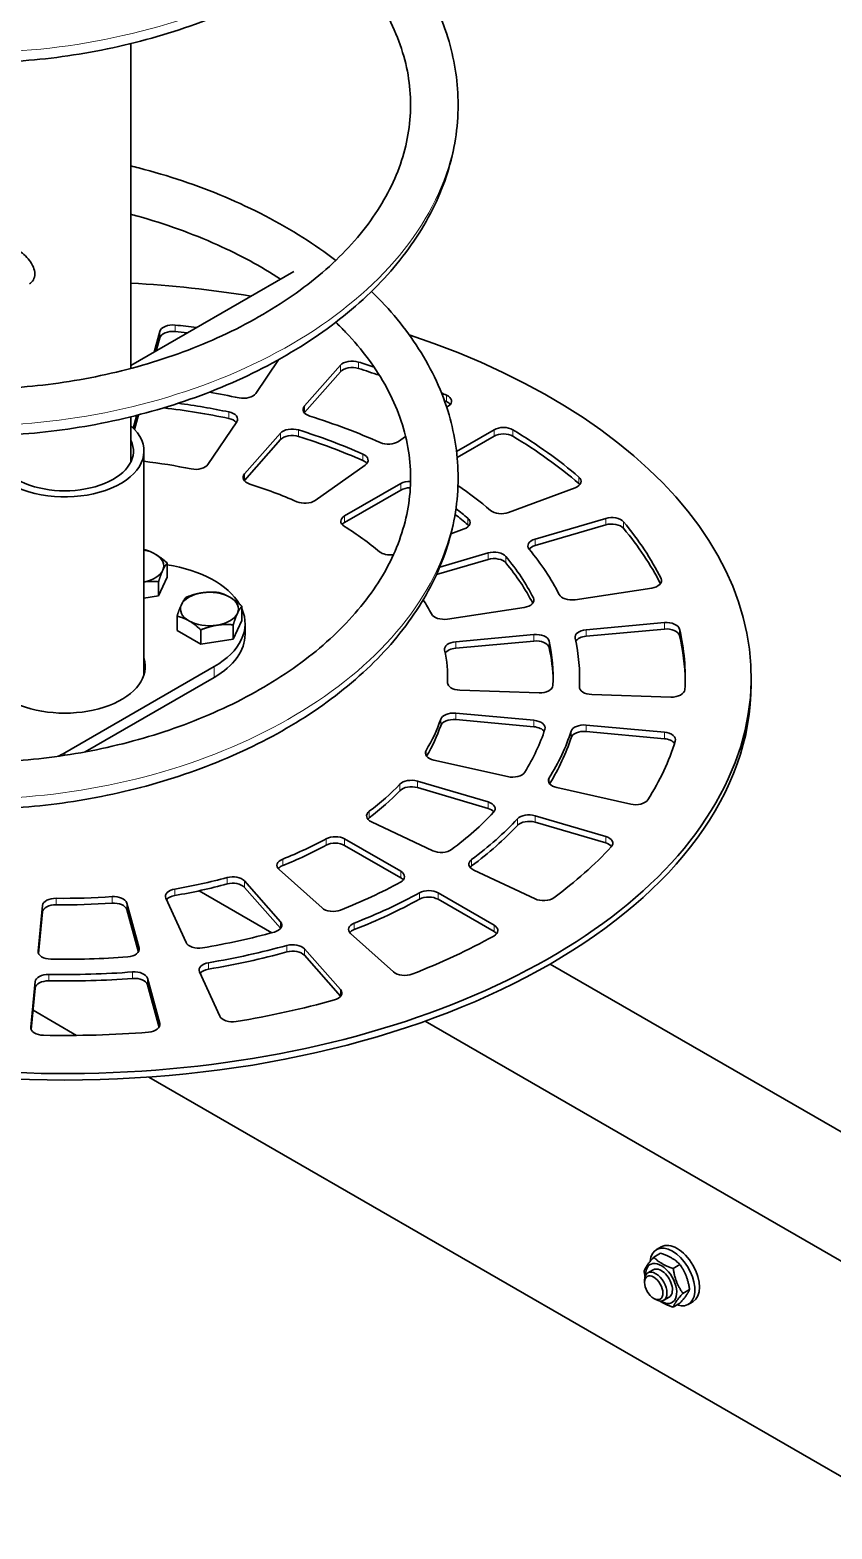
# Model space of a CAD drawing. Header units: millimetres. Extents: x 150 to 6235, y 143 to 4395.
# Drawn here: x 4100 to 4403, y 1492 to 2060 of the extents above; entities that cross this region are included whole.
import ezdxf

# ---------------------------------------------------------------- set-up
doc = ezdxf.new("R2010")
doc.units = ezdxf.units.MM
doc.header["$LTSCALE"] = 15
doc.layers.add('AM_0', color=7, linetype='Continuous', lineweight=35)
doc.layers.add('AM_TANG', color=171, linetype='Continuous', lineweight=18, true_color=0x8080ff)

msp = doc.modelspace()

# ---------------------------------------------------------------- linework, layer by layer
at = {"layer": 'AM_0'}
for p, q in [((4137.867, 1931.549), (4137.867, 2054.633)), ((4137.867, 1932.645), (4199.579, 1968.275)), ((4146.686, 1937.737), (4148.839, 1945.583)), ((4148.839, 1943.134), (4147.485, 1938.198)), ((4193.796, 1934.835), (4185.214, 1922.07)), ((4203.637, 1917.311), (4217.26, 1932.748)), ((4217.26, 1930.298), (4203.637, 1914.862)), ((4258.242, 1917.32), (4257.519, 1916.808)), ((4137.867, 1896.068), (4137.867, 1913.216)), ((4138.78, 1908.918), (4140.113, 1913.778)), ((4140.836, 1913.963), (4139.304, 1908.378)), ((4177.975, 1911.302), (4167.114, 1895.148)), ((4180.928, 1891.579), (4194.554, 1907.019)), ((4194.554, 1904.569), (4180.928, 1889.13)), ((4241.967, 1905.804), (4239.271, 1903.896)), ((4261.246, 1900.125), (4275.463, 1908.334)), ((4275.463, 1905.884), (4261.494, 1897.819)), ((4142.867, 1815.366), (4142.867, 1900.191)), ((4226.622, 1894.946), (4207.647, 1881.52)), ((4218.874, 1875.662), (4240.097, 1887.915)), ((4306.182, 1886.349), (4280.954, 1876.967)), ((4240.097, 1885.465), (4218.874, 1873.212)), ((4291.013, 1866.865), (4317.75, 1874.73)), ((4264.134, 1870.712), (4259.149, 1868.858)), ((4317.75, 1872.281), (4291.013, 1864.415)), ((4151.653, 1852.405), (4151.653, 1857.808)), ((4273.187, 1859.171), (4253.643, 1853.422)), ((4254.88, 1856.235), (4273.187, 1861.62)), ((4151.653, 1852.405), (4148.365, 1845.322)), ((4148.365, 1845.322), (4148.365, 1850.725)), ((4335.198, 1848.341), (4306.184, 1843.919)), ((4148.365, 1845.322), (4142.867, 1844.471)), ((4179.937, 1836.075), (4179.937, 1841.478)), ((4286.839, 1840.971), (4257.819, 1836.549)), ((4155.399, 1832.279), (4155.399, 1837.682)), ((4179.937, 1836.075), (4176.649, 1828.992)), ((4181.152, 1830.789), (4181.152, 1834.871)), ((4310.343, 1832.516), (4339.982, 1835.227)), ((4164.381, 1827.094), (4155.399, 1832.279)), ((4164.381, 1827.094), (4164.381, 1832.497)), ((4176.649, 1828.992), (4176.649, 1834.395)), ((4260.938, 1827.999), (4290.583, 1830.709)), ((4339.982, 1832.777), (4310.343, 1830.067)), ((4176.649, 1828.992), (4164.381, 1827.094)), ((4290.583, 1828.26), (4260.938, 1825.549)), ((4169.436, 1818.541), (4112.867, 1785.881)), ((4120.549, 1786.234), (4169.436, 1814.459)), ((4257.867, 1814.459), (4257.867, 1812.13)), ((4307.867, 1814.459), (4307.867, 1812.009)), ((4372.867, 1812.009), (4372.867, 1814.459)), ((4292.515, 1808.635), (4262.548, 1809.606)), ((4342.451, 1807.016), (4312.49, 1807.987)), ((4260.938, 1800.918), (4290.583, 1798.208)), ((4290.583, 1795.758), (4260.938, 1798.469)), ((4310.343, 1796.401), (4339.982, 1793.69)), ((4339.982, 1791.241), (4310.343, 1793.951)), ((4280.605, 1776.869), (4252.625, 1783.139)), ((4246.444, 1775.164), (4273.187, 1767.297)), ((4273.187, 1764.847), (4246.444, 1772.714)), ((4327.231, 1766.42), (4299.256, 1772.689)), ((4291.013, 1762.053), (4317.75, 1754.187)), ((4252.276, 1748.782), (4229.022, 1759.738)), ((4317.75, 1751.738), (4291.013, 1759.603)), ((4218.874, 1753.255), (4240.097, 1741.002)), ((4240.097, 1738.553), (4218.874, 1750.806)), ((4210.301, 1727.125), (4194.048, 1741.693)), ((4291.028, 1730.526), (4267.777, 1741.48)), ((4163.782, 1733.624), (4191.315, 1717.727)), ((4180.928, 1737.338), (4194.554, 1721.898)), ((4194.554, 1719.449), (4180.928, 1734.889)), ((4254.244, 1732.834), (4275.463, 1720.584)), ((4102.78, 1710.739), (4104.463, 1728.04)), ((4136.319, 1728.97), (4141.015, 1711.855)), ((4158.788, 1714.016), (4151.128, 1730.77)), ((4275.463, 1718.134), (4254.244, 1730.385)), ((4104.463, 1725.591), (4102.932, 1709.853)), ((4140.748, 1710.375), (4136.319, 1726.52)), ((4237.384, 1702.848), (4221.135, 1717.414)), ((4203.637, 1711.606), (4217.26, 1696.169)), ((4217.26, 1693.72), (4203.637, 1709.157)), ((4296.715, 1705.865), (4513.809, 1580.525)), ((4099.976, 1681.908), (4101.659, 1699.206)), ((4144.144, 1700.446), (4148.839, 1683.334)), ((4171.553, 1686.096), (4163.894, 1702.847)), ((4101.659, 1696.757), (4100.128, 1681.022)), ((4148.573, 1681.854), (4144.144, 1697.996)), ((4100.838, 1688.315), (4117.308, 1678.806)), ((4249.326, 1684.235), (4476.849, 1552.874)), ((4144.644, 1663.023), (4441.275, 1491.763)), ((4335.968, 1594.782), (4338.502, 1596.245)), ((4338.798, 1598.681), (4337.03, 1597.661)), ((4343.316, 1590.539), (4345.851, 1592.002)), ((4332.476, 1585.198), (4332.476, 1586.074)), ((4335.788, 1590.015), (4333.719, 1588.82)), ((4335.96, 1579.163), (4336.719, 1578.725)), ((4341.788, 1579.623), (4339.719, 1578.428)), ((4346.99, 1581.069), (4349.525, 1582.533)), ((4343.316, 1575.842), (4345.851, 1577.305)), ((4350.798, 1577.897), (4349.03, 1576.876))]:
    msp.add_line(p, q, dxfattribs=at)
for centre, major_axis, start_param, end_param in [((4112.867, 1814.459), (260, 0), 1.2960372, 1.4744937), ((4112.867, 1814.459), (260, 0), 2.111803, 7.328423), ((4153.777, 1945.132), (-5, 0), 4.5335685, 6.1261057), ((4153.777, 1942.682), (-5, 0), 4.5335685, 6.1261057), ((4112.867, 1814.459), (235, 0), 1.3567004, 1.3919759), ((4112.867, 1812.009), (-235, 0), 4.5135443, 4.5335685), ((4221.715, 1931.437), (-5, 0), 4.2194092, 5.8119464), ((4221.715, 1928.988), (5, 0), 1.0778166, 2.6703538), ((4112.867, 1814.459), (235, 0), 1.0489839, 1.0778166), ((4112.867, 1812.009), (-235, 0), 4.1804521, 4.2194092), ((4112.867, 1814.459), (-195, 0), 4.3671426, 4.428381), ((4180.553, 1923.115), (5, 0), 4.3671426, 5.9129363), ((4112.867, 1814.459), (235, 0), 0.9081289, 0.9184285), ((4254.368, 1919.145), (5, 0), 5.5987771, 7.1913142), ((4112.867, 1812.009), (-185, 0), 4.3699214, 4.5086812), ((4112.867, 1814.459), (185, 0), 1.2283287, 1.3364966), ((4173.313, 1912.347), (5, 0), 5.9129363, 7.511514), ((4208.092, 1916), (-5, 0), 5.8119464, 7.3577401), ((4208.092, 1913.551), (5, 0), 2.6703538, 2.7034436), ((4112.867, 1812.009), (-235, 0), 4.0497216, 4.0540026), ((4254.368, 1916.695), (5, 0), 0.438149, 0.9081289), ((4112.867, 1900.191), (-30, 0), 5.9357608, 10.0104635), ((4173.313, 1909.897), (5, 0), 0.4349578, 1.2283287), ((4199.009, 1905.708), (-5, 0), 4.2133687, 5.8119464), ((4112.867, 1814.459), (-195, 0), 4.0529833, 4.2161475), ((4278.999, 1906.292), (-5, 0), 3.90525, 5.4977871), ((4112.867, 1900.191), (26, 0), 2.8633458, 6.5614321), ((4199.009, 1903.259), (5, 0), 1.0717761, 2.6703538), ((4112.867, 1814.459), (185, 0), 0.9141694, 1.0717761), ((4112.867, 1812.009), (-185, 0), 4.0557621, 4.2133687), ((4235.397, 1905.721), (5, 0), 4.0529833, 5.5987771), ((4278.999, 1903.843), (5, 0), 0.7636573, 2.3561945), ((4112.867, 1814.459), (235, 0), 0.5939697, 0.7636573), ((4112.867, 1812.009), (-235, 0), 3.7355623, 3.90525), ((4222.748, 1896.771), (5, 0), 5.5987771, 7.1973547), ((4112.867, 1814.459), (-145, 0), 4.3754795, 4.5039872), ((4162.453, 1896.192), (5, 0), 4.3754795, 5.9129363), ((4185.383, 1890.269), (-5, 0), 5.8119464, 7.3494032), ((4222.748, 1894.322), (5, 0), 0.438149, 0.9141694), ((4185.383, 1887.819), (5, 0), 2.6703538, 2.7034436), ((4112.867, 1814.459), (-145, 0), 4.0613203, 4.2078106), ((4243.633, 1885.874), (-5, 0), 4.6703078, 5.4977871), ((4243.633, 1883.424), (5, 0), 1.547268, 2.3561945), ((4112.867, 1814.459), (-195, 0), 3.7388241, 3.8432235), ((4303.474, 1888.776), (5, 0), 5.2846178, 6.877155), ((4303.474, 1886.326), (5, 0), 0.438149, 0.5939697), ((4203.773, 1883.345), (5, 0), 4.0613203, 5.5987771), ((4222.41, 1873.621), (-5, 0), 5.4977871, 7.035244), ((4112.867, 1812.009), (-185, 0), 3.7416028, 3.7865475), ((4112.867, 1814.459), (185, 0), 0.6000102, 0.6419289), ((4261.427, 1873.139), (5, 0), 5.2846178, 6.8831955), ((4278.246, 1879.394), (5, 0), 3.7388241, 5.2846178), ((4320.02, 1872.158), (-5, 0), 3.5910907, 5.1836279), ((4222.41, 1871.171), (5, 0), 2.3561945, 2.7034436), ((4112.867, 1814.459), (-145, 0), 3.747161, 3.8936513), ((4261.427, 1870.689), (5, 0), 0.438149, 0.6000102), ((4320.02, 1869.708), (5, 0), 0.4494981, 2.0420352), ((4112.867, 1814.459), (235, 0), 0.2798104, 0.4494981), ((4112.867, 1812.009), (235, 0), 0.283468, 0.4494981), ((4293.283, 1864.292), (-5, 0), 5.1836279, 6.7294216), ((4293.283, 1861.843), (5, 0), 2.0420352, 2.7034436), ((4139.384, 1856.712), (-11, 0), 3.9269908, 4.3901602), ((4139.384, 1856.712), (11, 0), 6.0213859, 7.0685835), ((4236.194, 1863.755), (5, 0), 3.747161, 4.943757), ((4275.456, 1859.048), (-5, 0), 3.5850502, 5.1836279), ((4275.456, 1856.599), (5, 0), 0.4434575, 2.0420352), ((4112.867, 1814.459), (185, 0), 0.2858509, 0.4434575), ((4112.867, 1812.009), (185, 0), 0.2902998, 0.4434575), ((4112.867, 1814.459), (195, 0), 0.2830722, 0.4462363), ((4139.384, 1856.712), (11, 0), 5.0346178, 6.0213859), ((4141.152, 1834.871), (40, 0), 0.3260428, 1.3051547), ((4333.922, 1851.132), (5, 0), 4.9704585, 6.5629957), ((4167.668, 1840.382), (-11, 0), 4.9741884, 6.0213859), ((4167.668, 1840.382), (-11, 0), 3.9269908, 4.9741884), ((4167.668, 1840.382), (-11, 0), 6.0213859, 7.0685835), ((4141.152, 1834.871), (40, 0), 5.4977871, 6.5302467), ((4167.668, 1840.382), (11, 0), 6.0213859, 7.0685835), ((4112.867, 1814.459), (145, 0), 0.2914091, 0.3590029), ((4285.563, 1843.762), (5, 0), 4.9704585, 6.5690362), ((4304.908, 1846.71), (-5, 0), 0.2830722, 1.8288659), ((4167.668, 1840.382), (11, 0), 3.9269908, 4.9741884), ((4167.668, 1840.382), (11, 0), 4.9741884, 6.0213859), ((4256.543, 1839.34), (-5, 0), 0.2914091, 1.8288659), ((4340.764, 1832.375), (5, 0), 0.1353388, 1.727876), ((4141.152, 1830.789), (40, 0), 5.4977871, 6.2831853), ((4291.365, 1827.858), (5, 0), 0.1292983, 1.727876), ((4311.125, 1829.665), (-5, 0), 4.8694686, 6.4152623), ((4112.867, 1814.459), (195, 0), 6.2520982, 6.4152623), ((4311.125, 1827.216), (-5, 0), 4.8694686, 5.9421615), ((4340.764, 1829.926), (5, 0), 0.1353388, 1.727876), ((4112.867, 1814.459), (235, 0), 6.2488364, 6.4185241), ((4112.867, 1812.009), (235, 0), 0.009027, 0.1353388), ((4261.72, 1825.147), (-5, 0), 4.8694686, 6.4069254), ((4112.867, 1814.459), (145, 0), 6.2604351, 6.4069254), ((4261.72, 1822.698), (-5, 0), 4.8694686, 5.951467), ((4291.365, 1825.409), (5, 0), 0.1292983, 1.727876), ((4112.867, 1814.459), (185, 0), 6.254877, 6.4124836), ((4112.867, 1812.009), (185, 0), 0.0114668, 0.1292983), ((4112.867, 1818.541), (30.5, 0), 2.9602729, 6.4645051), ((4112.867, 1814.459), (30.5, 0), 0.1161803, 0.1813198), ((4262.828, 1812.489), (-5, 0), 6.2604351, 7.7978919), ((4112.867, 1812.009), (260, 0), 3.1415927, 6.2831853), ((4292.795, 1811.517), (5, 0), 4.6562993, 6.254877), ((4312.771, 1810.87), (-5, 0), 6.2520982, 7.7978919), ((4112.867, 1812.009), (195, 0), 6.2686114, 6.2831853), ((4342.732, 1809.898), (5, 0), 4.6562993, 6.2488364), ((4260.156, 1798.067), (-5, 0), 4.5553093, 6.0927662), ((4112.867, 1814.459), (145, 0), 5.9462758, 6.0927662), ((4112.867, 1812.009), (145, 0), 5.9499495, 6.0927662), ((4260.156, 1795.618), (-5, 0), 4.5553093, 6.0927662), ((4289.8, 1795.357), (5, 0), 6.0983243, 7.696902), ((4289.8, 1792.907), (5, 0), 0.3833803, 1.4137167), ((4309.561, 1793.55), (-5, 0), 4.5553093, 6.1011031), ((4112.867, 1814.459), (185, 0), 5.9407177, 6.0983243), ((4112.867, 1814.459), (195, 0), 5.9379389, 6.1011031), ((4112.867, 1812.009), (195, 0), 5.9404325, 6.1011031), ((4309.561, 1791.1), (-5, 0), 4.5553093, 6.1011031), ((4112.867, 1814.459), (235, 0), 5.9346772, 6.1043648), ((4339.2, 1790.839), (5, 0), 6.1043648, 7.696902), ((4339.2, 1788.39), (5, 0), 0.3796197, 1.4137167), ((4084.583, 1802.211), (-40, 0), 2.2731355, 2.3561945), ((4254.434, 1785.83), (-5, 0), 5.9462758, 7.4837327), ((4282.414, 1779.56), (5, 0), 4.34214, 5.9407177), ((4112.867, 1814.459), (145, 0), 5.6321166, 5.7786069), ((4244.174, 1772.592), (-5, 0), 4.2411501, 5.7786069), ((4244.174, 1770.142), (5, 0), 1.0995574, 2.6370142), ((4301.066, 1775.38), (-5, 0), 5.9379389, 7.4837327), ((4112.867, 1812.009), (-145, 0), 2.4905239, 2.6370142), ((4270.917, 1764.725), (5, 0), 5.7841651, 7.3827427), ((4329.04, 1769.111), (5, 0), 4.34214, 5.9346772), ((4232.183, 1761.974), (-5, 0), 5.6321166, 7.1695734), ((4232.183, 1759.525), (5, 0), 2.4905239, 2.7034436), ((4112.867, 1814.459), (-185, 0), 2.4849658, 2.6425724), ((4270.917, 1762.275), (5, 0), 0.438149, 1.0995574), ((4288.743, 1759.481), (-5, 0), 4.2411501, 5.7869438), ((4112.867, 1814.459), (195, 0), 5.6237797, 5.7869438), ((4112.867, 1812.009), (-195, 0), 2.482187, 2.6453512), ((4288.743, 1757.031), (5, 0), 1.0995574, 2.6453512), ((4112.867, 1814.459), (145, 0), 5.3179573, 5.4644476), ((4112.867, 1812.009), (-145, 0), 2.1763647, 2.322855), ((4215.339, 1751.214), (-5, 0), 3.9269908, 5.4644476), ((4215.339, 1748.765), (5, 0), 0.7853982, 2.322855), ((4112.867, 1814.459), (-235, 0), 2.4789253, 2.6486129), ((4315.48, 1751.615), (5, 0), 5.7902056, 7.3827427), ((4315.48, 1749.166), (5, 0), 0.438149, 1.0995574), ((4198.252, 1743.256), (-5, 0), 5.3179573, 6.8554141), ((4255.437, 1751.019), (5, 0), 4.0279807, 5.6265584), ((4270.939, 1743.716), (-5, 0), 5.6237797, 7.1695734), ((4112.867, 1814.459), (145, 0), 5.003798, 5.1502884), ((4176.473, 1736.027), (-5, 0), 3.6128316, 5.1502884), ((4198.252, 1740.806), (5, 0), 2.1763647, 2.7034436), ((4236.562, 1738.961), (5, 0), 5.4700058, 7.0685835), ((4236.562, 1736.512), (5, 0), 0.438149, 0.7853982), ((4270.939, 1741.267), (5, 0), 2.482187, 2.7034436), ((4155.963, 1731.507), (-5, 0), 5.003798, 6.5412549), ((4112.867, 1812.009), (-145, 0), 1.8622054, 2.0086957), ((4176.473, 1733.578), (5, 0), 0.4712389, 2.0086957), ((4112.867, 1814.459), (-185, 0), 2.1708065, 2.3284131), ((4112.867, 1814.459), (195, 0), 5.3096204, 5.4727845), ((4250.709, 1730.793), (-5, 0), 3.9269908, 5.4727845), ((4109.455, 1727.878), (-5, 0), 4.6896388, 6.2270956), ((4109.455, 1725.429), (-5, 0), 4.6896388, 6.2270956), ((4112.867, 1814.459), (145, 0), 4.6896388, 4.8361291), ((4112.867, 1812.009), (-145, 0), 1.5480461, 1.6945365), ((4131.381, 1728.518), (5, 0), 0.1570796, 1.6945365), ((4131.381, 1726.069), (5, 0), 0.1570796, 1.6945365), ((4155.963, 1729.058), (5, 0), 1.8622054, 2.7290532), ((4214.504, 1728.688), (5, 0), 3.7138215, 5.3123992), ((4112.867, 1812.009), (-195, 0), 2.1680278, 2.3311919), ((4250.709, 1728.344), (5, 0), 0.7853982, 2.3311919), ((4294.189, 1732.763), (5, 0), 4.0279807, 5.6205179), ((4190.099, 1720.588), (5, 0), 5.1558465, 6.7544242), ((4225.338, 1718.977), (-5, 0), 5.3096204, 6.8554141), ((4112.867, 1814.459), (-185, 0), 1.8566472, 2.0142539), ((4190.099, 1718.138), (5, 0), 0.438149, 0.4712389), ((4225.338, 1716.527), (5, 0), 2.1680278, 2.7034436), ((4112.867, 1814.459), (-235, 0), 2.164766, 2.3344536), ((4271.928, 1718.542), (5, 0), 5.4760463, 7.0685835), ((4271.928, 1716.093), (5, 0), 0.438149, 0.7853982), ((4107.772, 1710.577), (-5, 0), 6.2270956, 7.8256733), ((4136.076, 1711.403), (5, 0), 4.8416873, 6.4402649), ((4163.623, 1714.753), (-5, 0), 0.2580696, 1.8566472), ((4112.867, 1814.459), (195, 0), 4.9954611, 5.1586253), ((4112.867, 1812.009), (-195, 0), 1.8538685, 2.0170326), ((4199.182, 1710.296), (-5, 0), 3.6128316, 5.1586253), ((4199.182, 1707.846), (5, 0), 0.4712389, 2.0170326), ((4112.867, 1814.459), (-185, 0), 1.542488, 1.7000946), ((4168.729, 1703.584), (-5, 0), 4.9954611, 6.5412549), ((4106.651, 1699.044), (-5, 0), 4.6813019, 6.2270956), ((4106.651, 1696.595), (-5, 0), 4.6813019, 6.2270956), ((4112.867, 1814.459), (195, 0), 4.6813019, 4.844466), ((4112.867, 1812.009), (-195, 0), 1.5397092, 1.7028734), ((4139.206, 1699.994), (5, 0), 0.1570796, 1.7028734), ((4139.206, 1697.545), (5, 0), 0.1570796, 1.7028734), ((4168.729, 1701.135), (5, 0), 1.8538685, 2.7290532), ((4241.588, 1704.412), (5, 0), 3.7138215, 5.3063586), ((4212.805, 1694.859), (5, 0), 5.161887, 6.7544242), ((4212.805, 1692.409), (5, 0), 0.438149, 0.4712389), ((4112.867, 1814.459), (-235, 0), 1.8506067, 2.0202944), ((4104.969, 1681.746), (-5, 0), 6.2270956, 7.8196328), ((4143.9, 1682.882), (5, 0), 4.8477278, 6.4402649), ((4176.387, 1686.833), (-5, 0), 0.2580696, 1.8506067), ((4112.867, 1814.459), (-235, 0), 1.5364475, 1.7061351), ((4343.03, 1587.268), (-6, 10.392), 2.5616906, 6.9612757), ((4344.798, 1588.289), (-6, 10.392), 3.1415927, 6.2831853), ((4338.788, 1584.819), (4.15, -7.188), 5.4676953, 10.240268), ((4338.788, 1584.819), (3, -5.196), 6.2747142, 9.4332491), ((4336.719, 1583.624), (3, -5.196), 5.4978803, 10.210083)]:
    msp.add_ellipse(centre, major_axis=major_axis, ratio=0.5773503, start_param=start_param, end_param=end_param, dxfattribs=at)
msp.add_ellipse((4335.959, 1583.186), major_axis=(-2.463, 4.266), ratio=0.5773503, dxfattribs=at)
for points, knots in [([(4229.077, 2243.589), (4236.003, 2236.819), (4242.022, 2229.509), (4251.983, 2213.88), (4255.886, 2205.419), (4260.687, 2188.96), (4261.858, 2180.897), (4261.858, 2164.234), (4260.493, 2155.531), (4255.189, 2138.709), (4251.22, 2130.477), (4240.967, 2114.84), (4234.59, 2107.339), (4219.857, 2093.447), (4211.382, 2086.976), (4192.949, 2075.419), (4182.862, 2070.263), (4161.818, 2061.519), (4150.721, 2057.871), (4128.304, 2052.214), (4116.835, 2050.163), (4094.31, 2047.677), (4083.103, 2047.221), (4061.696, 2047.825), (4051.354, 2048.888), (4032.189, 2052.371), (4023.245, 2054.817), (4007.288, 2060.897), (4000.179, 2064.574), (3988.243, 2073.008), (3983.333, 2077.837), (3976.402, 2088.399), (3974.3, 2094.24), (3973.879, 2100.832), (3973.858, 2101.502), (3973.858, 2104.184), (3974.052, 2106.198), (3975.445, 2113.443), (3977.797, 2118.514), (3984.671, 2127.845), (3989.304, 2132.163), (4000.773, 2140.096), (4007.835, 2143.691), (4023.847, 2149.717), (4032.94, 2152.158), (4052.389, 2155.59), (4062.865, 2156.61), (4078.341, 2156.958), (4083.077, 2156.92), (4087.867, 2156.738)], [318.3544088, 318.3544088, 318.3544088, 318.3544088, 321.6685151, 321.6685151, 325.1331289, 325.1331289, 328.277649, 328.277649, 331.6689995, 331.6689995, 335.0581352, 335.0581352, 338.4862353, 338.4862353, 341.9511411, 341.9511411, 345.428275, 345.428275, 348.900744, 348.900744, 352.3643658, 352.3643658, 355.82205, 355.82205, 359.2801233, 359.2801233, 362.7476606, 362.7476606, 366.2359674, 366.2359674, 369.7441, 369.7441, 373.1746518, 373.1746518, 373.562137, 373.562137, 374.7258597, 374.7258597, 377.810456, 377.810456, 381.0105757, 381.0105757, 384.4505819, 384.4505819, 387.958314, 387.958314, 391.446712, 391.446712, 392.9420754, 392.9420754, 392.9420754, 392.9420754]), ([(4229.077, 2102.172), (4236.003, 2095.402), (4242.022, 2088.092), (4251.983, 2072.463), (4255.886, 2064.002), (4260.687, 2047.543), (4261.858, 2039.48), (4261.858, 2022.817), (4260.493, 2014.113), (4255.189, 1997.292), (4251.22, 1989.06), (4240.967, 1973.423), (4234.59, 1965.922), (4219.857, 1952.03), (4211.382, 1945.559), (4192.949, 1934.002), (4182.862, 1928.846), (4161.818, 1920.102), (4150.721, 1916.454), (4128.304, 1910.797), (4116.835, 1908.746), (4094.31, 1906.259), (4083.103, 1905.804), (4061.696, 1906.408), (4051.354, 1907.47), (4032.189, 1910.954), (4023.245, 1913.399), (4007.288, 1919.48), (4000.179, 1923.157), (3988.243, 1931.591), (3983.333, 1936.42), (3976.402, 1946.982), (3974.3, 1952.823), (3973.879, 1959.414), (3973.858, 1960.084), (3973.858, 1962.767), (3974.052, 1964.781), (3975.445, 1972.026), (3977.797, 1977.097), (3984.671, 1986.428), (3989.304, 1990.746), (4000.773, 1998.679), (4007.835, 2002.274), (4023.847, 2008.3), (4032.94, 2010.741), (4052.389, 2014.173), (4062.865, 2015.192), (4078.341, 2015.54), (4083.077, 2015.503), (4087.867, 2015.321)], [408.9291835, 408.9291835, 408.9291835, 408.9291835, 412.2432927, 412.2432927, 415.7079064, 415.7079064, 418.8524238, 418.8524238, 422.2437742, 422.2437742, 425.63291, 425.63291, 429.0610101, 429.0610101, 432.5259158, 432.5259158, 436.0030497, 436.0030497, 439.4755188, 439.4755188, 442.9391406, 442.9391406, 446.3968248, 446.3968248, 449.854898, 449.854898, 453.3224354, 453.3224354, 456.8107422, 456.8107422, 460.3188748, 460.3188748, 463.7494265, 463.7494265, 464.1369118, 464.1369118, 465.3006344, 465.3006344, 468.3852307, 468.3852307, 471.5853504, 471.5853504, 475.0253566, 475.0253566, 478.5330887, 478.5330887, 482.0214867, 482.0214867, 483.5168501, 483.5168501, 483.5168501, 483.5168501]), ([(4023.058, 1932.507), (4023.249, 1932.437), (4023.441, 1932.367), (4030.571, 1929.801), (4038.563, 1927.736), (4055.971, 1924.816), (4065.531, 1923.95), (4085.45, 1923.63), (4095.963, 1924.183), (4117.09, 1926.789), (4127.862, 1928.865), (4148.799, 1934.481), (4159.12, 1938.063), (4178.488, 1946.54), (4187.683, 1951.496), (4204.224, 1962.459), (4211.701, 1968.547), (4224.388, 1981.436), (4229.697, 1988.33), (4237.836, 2002.491), (4240.718, 2009.859), (4243.947, 2024.737), (4244.283, 2032.356), (4242.344, 2047.519), (4240.012, 2055.176), (4232.792, 2069.934), (4227.867, 2077.147), (4219.836, 2086.132), (4217.726, 2088.31), (4215.498, 2090.442)], [81.9111999, 81.9111999, 81.9111999, 81.9111999, 81.9997753, 81.9997753, 85.1885975, 85.1885975, 88.4100757, 88.4100757, 91.6533227, 91.6533227, 94.9056421, 94.9056421, 98.157604, 98.157604, 101.4025953, 101.4025953, 104.6374904, 104.6374904, 107.8669257, 107.8669257, 111.1120429, 111.1120429, 114.4091889, 114.4091889, 117.7545381, 117.7545381, 121.0693277, 121.0693277, 122.1533323, 122.1533323, 122.1533323, 122.1533323]), ([(4137.867, 2008.293), (4138.877, 2008.045), (4139.885, 2007.792), (4152.05, 2004.647), (4163.069, 2000.954), (4183.953, 1992.136), (4193.953, 1986.95), (4207.407, 1978.403), (4211.552, 1975.511), (4215.499, 1972.483)], [488.6353253, 488.6353253, 488.6353253, 488.6353253, 488.9469856, 488.9469856, 492.4047049, 492.4047049, 495.8683941, 495.8683941, 497.5001438, 497.5001438, 497.5001438, 497.5001438]), ([(4194.615, 1965.409), (4187.216, 1970.203), (4179.135, 1974.571), (4161.095, 1982.687), (4150.885, 1986.346), (4139.63, 1989.485), (4138.75, 1989.725), (4137.867, 1989.96)], [42.7351409, 42.7351409, 42.7351409, 42.7351409, 45.5973383, 45.5973383, 48.8313319, 48.8313319, 49.1049581, 49.1049581, 49.1049581, 49.1049581]), ([(4091.754, 1976.938), (4092.129, 1977.154), (4092.626, 1977.22), (4093.81, 1976.996), (4094.499, 1976.707), (4095.88, 1975.91), (4096.658, 1975.351), (4098.163, 1974.022), (4098.889, 1973.251), (4100.07, 1971.704), (4100.606, 1970.824), (4101.331, 1969.045), (4101.517, 1968.145), (4101.517, 1967.347)], [2.9307331, 2.9307331, 2.9307331, 2.9307331, 3.2237471, 3.2237471, 3.5167611, 3.5167611, 3.8097751, 3.8097751, 4.1027892, 4.1027892, 4.395902, 4.395902, 4.6890148, 4.6890148, 4.6890148, 4.6890148]), ([(4101.517, 1967.347), (4101.517, 1966.549), (4101.331, 1965.755), (4100.606, 1964.43), (4100.07, 1963.899), (4099.479, 1963.558)], [0, 0, 0, 0, 0.29311283, 0.29311283, 0.58622566, 0.58622566, 0.58622566, 0.58622566]), ([(4229.077, 1960.755), (4236.003, 1953.984), (4242.022, 1946.674), (4251.983, 1931.046), (4255.886, 1922.585), (4260.687, 1906.126), (4261.858, 1898.063), (4261.858, 1881.4), (4260.493, 1872.696), (4255.189, 1855.874), (4251.22, 1847.643), (4240.967, 1832.006), (4234.59, 1824.505), (4219.857, 1810.613), (4211.382, 1804.141), (4192.949, 1792.585), (4182.862, 1787.429), (4161.818, 1778.684), (4150.721, 1775.037), (4128.304, 1769.38), (4116.835, 1767.329), (4094.31, 1764.842), (4083.103, 1764.387), (4061.696, 1764.991), (4051.354, 1766.053), (4033.418, 1769.313), (4025.552, 1771.365), (4018.411, 1773.872)], [499.5039582, 499.5039582, 499.5039582, 499.5039582, 502.8180674, 502.8180674, 506.2826811, 506.2826811, 509.4271986, 509.4271986, 512.818549, 512.818549, 516.2076847, 516.2076847, 519.6357849, 519.6357849, 523.1006906, 523.1006906, 526.5778245, 526.5778245, 530.0502935, 530.0502935, 533.5139153, 533.5139153, 536.9715995, 536.9715995, 540.4296728, 540.4296728, 543.4529515, 543.4529515, 543.4529515, 543.4529515]), ([(4026.335, 1789.948), (4033.61, 1787.536), (4041.937, 1785.592), (4059.86, 1782.991), (4069.591, 1782.311), (4089.757, 1782.383), (4100.348, 1783.144), (4121.533, 1786.168), (4132.285, 1788.457), (4153.084, 1794.484), (4163.289, 1798.267), (4182.335, 1807.116), (4191.325, 1812.246), (4207.386, 1823.513), (4214.585, 1829.734), (4226.674, 1842.838), (4231.657, 1849.817), (4239.132, 1864.106), (4241.666, 1871.519), (4244.194, 1886.462), (4244.167, 1894.104), (4241.492, 1909.262), (4238.787, 1916.891), (4230.858, 1931.518), (4225.602, 1938.628), (4218.044, 1946.536), (4216.792, 1947.788), (4215.499, 1949.025)], [0, 0, 0, 0, 3.228802, 3.228802, 6.4535798, 6.4535798, 9.6987791, 9.6987791, 12.9515424, 12.9515424, 16.2028716, 16.2028716, 19.44654, 19.44654, 22.6801333, 22.6801333, 25.9099932, 25.9099932, 29.1601379, 29.1601379, 32.4662483, 32.4662483, 35.8125937, 35.8125937, 39.1184508, 39.1184508, 39.7481218, 39.7481218, 39.7481218, 39.7481218])]:
    msp.add_open_spline(points, degree=3, knots=knots, dxfattribs=at)
for points, weights in [([(4142.867, 1862.945), (4145.157, 1862.361), (4147.162, 1861.203)], [1.00288097947, 1.03645509828, 1]), ([(4147.162, 1861.203), (4149.246, 1860), (4151.653, 1857.808)], [1, 1.0379548493, 1]), ([(4151.653, 1857.808), (4150.772, 1856.712), (4150.009, 1855.069)], [1, 1.0379548493, 1]), ([(4150.009, 1855.069), (4149.246, 1853.425), (4148.365, 1850.725)], [1, 1.0379548493, 1]), ([(4148.365, 1850.725), (4145.421, 1850.988), (4142.867, 1850.667)], [1, 1.03385425282, 1.0073151459]), ([(4158.687, 1844.766), (4161.974, 1846.076), (4164.821, 1846.517)], [1, 1.0379548493, 1]), ([(4164.821, 1846.517), (4167.668, 1846.957), (4170.955, 1846.664)], [1, 1.0379548493, 1]), ([(4170.955, 1846.664), (4173.362, 1846.076), (4175.446, 1844.873)], [1, 1.0379548493, 1]), ([(4155.399, 1837.682), (4156.28, 1840.382), (4157.043, 1842.026)], [1, 1.0379548493, 1]), ([(4157.043, 1842.026), (4157.806, 1843.67), (4158.687, 1844.766)], [1, 1.0379548493, 1]), ([(4175.446, 1844.873), (4177.53, 1843.67), (4179.937, 1841.478)], [1, 1.0379548493, 1]), ([(4179.937, 1841.478), (4179.056, 1840.382), (4178.293, 1838.739)], [1, 1.0379548493, 1]), ([(4159.89, 1835.892), (4157.806, 1837.095), (4155.399, 1837.682)], [1, 1.0379548493, 1]), ([(4164.381, 1832.497), (4161.974, 1834.688), (4159.89, 1835.892)], [1, 1.0379548493, 1]), ([(4178.293, 1838.739), (4177.53, 1837.095), (4176.649, 1834.395)], [1, 1.0379548493, 1]), ([(4170.515, 1834.248), (4167.668, 1833.808), (4164.381, 1832.497)], [1, 1.0379548493, 1]), ([(4176.649, 1834.395), (4173.362, 1834.688), (4170.515, 1834.248)], [1, 1.0379548493, 1]), ([(4345.851, 1592.002), (4343.237, 1594.736), (4338.502, 1596.245)], [1, 1.15470053838, 1]), ([(4332.294, 1589.555), (4333.07, 1591.556), (4335.968, 1594.782)], [1, 1.15470053838, 1]), ([(4335.968, 1594.782), (4338.581, 1592.048), (4343.316, 1590.539)], [1, 1.15470053838, 1]), ([(4343.316, 1590.539), (4344.093, 1585.192), (4346.99, 1581.069)], [1, 1.15470053838, 1]), ([(4349.525, 1582.533), (4348.748, 1587.88), (4345.851, 1592.002)], [1, 1.15470053838, 1]), ([(4332.676, 1587.446), (4332.456, 1588.433), (4332.294, 1589.555)], [1.04702325838, 1.02891678439, 1]), ([(4346.99, 1581.069), (4344.093, 1577.844), (4343.316, 1575.842)], [1, 1.15470053838, 1]), ([(4345.851, 1577.305), (4348.748, 1580.531), (4349.525, 1582.533)], [1, 1.15470053838, 1]), ([(4343.316, 1575.842), (4340.171, 1576.845), (4338.209, 1578.177)], [1, 1.09769199011, 1.07200076473])]:
    msp.add_rational_spline(points, weights, degree=2, dxfattribs=at)
at = {"layer": 'AM_TANG'}
for p, q in [((4148.839, 1945.583), (4148.839, 1943.134)), ((4154.666, 1945.523), (4154.666, 1947.972)), ((4217.26, 1932.748), (4217.26, 1930.298)), ((4224.082, 1931.531), (4224.082, 1933.98)), ((4257.444, 1921.42), (4257.444, 1918.971)), ((4174.993, 1915.066), (4174.993, 1912.616)), ((4203.637, 1914.862), (4203.637, 1917.311)), ((4194.554, 1907.019), (4194.554, 1904.569)), ((4201.402, 1905.794), (4201.402, 1908.243)), ((4275.463, 1908.334), (4275.463, 1905.884)), ((4282.61, 1905.839), (4282.61, 1908.289)), ((4225.8, 1899.058), (4225.8, 1896.608)), ((4180.928, 1889.13), (4180.928, 1891.579)), ((4240.097, 1887.915), (4240.097, 1885.465)), ((4307.618, 1890.391), (4307.618, 1887.942)), ((4218.874, 1873.212), (4218.874, 1875.662)), ((4265.553, 1874.769), (4265.553, 1872.319)), ((4317.75, 1874.73), (4317.75, 1872.281)), ((4324.524, 1870.963), (4324.524, 1873.412)), ((4291.013, 1864.415), (4291.013, 1866.865)), ((4273.187, 1861.62), (4273.187, 1859.171)), ((4279.973, 1857.837), (4279.973, 1860.287)), ((4338.728, 1851.929), (4338.728, 1850.335)), ((4290.36, 1844.576), (4290.36, 1842.948)), ((4339.982, 1835.227), (4339.982, 1832.777)), ((4290.583, 1830.709), (4290.583, 1828.26)), ((4310.343, 1830.067), (4310.343, 1832.516)), ((4345.718, 1830.316), (4345.718, 1832.765)), ((4260.938, 1825.549), (4260.938, 1827.999)), ((4296.323, 1825.781), (4296.323, 1828.23)), ((4169.436, 1814.459), (4169.436, 1818.541)), ((4257.83, 1812.423), (4257.83, 1812.554)), ((4307.773, 1810.78), (4307.773, 1810.959)), ((4260.938, 1798.469), (4260.938, 1800.918)), ((4255.246, 1798.614), (4255.246, 1796.164)), ((4290.583, 1798.208), (4290.583, 1795.758)), ((4310.343, 1793.951), (4310.343, 1796.401)), ((4304.644, 1794.072), (4304.644, 1791.623)), ((4339.982, 1793.69), (4339.982, 1791.241)), ((4112.867, 1784.939), (4112.867, 1785.881)), ((4249.715, 1784.876), (4249.715, 1786.785)), ((4239.797, 1773.987), (4239.797, 1771.538)), ((4246.444, 1772.714), (4246.444, 1775.164)), ((4296.361, 1774.403), (4296.361, 1776.357)), ((4273.187, 1767.297), (4273.187, 1764.847)), ((4228.206, 1761.274), (4228.206, 1763.724)), ((4291.013, 1759.603), (4291.013, 1762.053)), ((4284.346, 1760.855), (4284.346, 1758.406)), ((4211.923, 1753.322), (4211.923, 1750.873)), ((4218.874, 1750.806), (4218.874, 1753.255)), ((4317.75, 1754.187), (4317.75, 1751.738)), ((4195.406, 1743.18), (4195.406, 1745.629)), ((4266.987, 1743.035), (4266.987, 1745.485)), ((4174.353, 1738.642), (4174.353, 1736.192)), ((4240.097, 1741.002), (4240.097, 1738.553)), ((4154.526, 1731.823), (4154.526, 1734.272)), ((4180.928, 1734.889), (4180.928, 1737.338)), ((4247.263, 1732.885), (4247.263, 1730.435)), ((4254.244, 1730.385), (4254.244, 1732.834)), ((4104.463, 1728.04), (4104.463, 1725.591)), ((4109.569, 1728.315), (4109.569, 1730.764)), ((4130.764, 1731.383), (4130.764, 1728.933)), ((4136.319, 1726.52), (4136.319, 1728.97)), ((4194.554, 1721.898), (4194.554, 1719.449)), ((4222.527, 1718.914), (4222.527, 1721.364)), ((4275.463, 1720.584), (4275.463, 1718.134)), ((4102.78, 1710.415), (4102.78, 1710.739)), ((4141.015, 1711.855), (4141.015, 1710.951)), ((4197.024, 1712.9), (4197.024, 1710.45)), ((4203.637, 1709.157), (4203.637, 1711.606)), ((4167.332, 1703.906), (4167.332, 1706.356)), ((4101.659, 1699.206), (4101.659, 1696.757)), ((4106.806, 1699.48), (4106.806, 1701.93)), ((4138.547, 1702.856), (4138.547, 1700.406)), ((4144.144, 1697.996), (4144.144, 1700.446)), ((4217.26, 1696.169), (4217.26, 1693.72)), ((4099.976, 1681.585), (4099.976, 1681.908)), ((4148.839, 1683.334), (4148.839, 1682.431))]:
    msp.add_line(p, q, dxfattribs=at)
for points, knots in [([(3973.865, 2102.172), (3973.863, 2099.37), (3974.32, 2096.568), (3975.239, 2093.804), (3977.911, 2085.77), (3984.49, 2078.056), (3994.454, 2071.511), (4004.263, 2065.069), (4017.343, 2059.768), (4032.689, 2056.244), (4047.796, 2052.775), (4065.087, 2051.032), (4083.274, 2051.362), (4101.228, 2051.688), (4120.042, 2054.037), (4138.349, 2058.447), (4156.654, 2062.857), (4174.439, 2069.327), (4190.413, 2077.597), (4206.386, 2085.866), (4220.536, 2095.932), (4231.837, 2107.272), (4243.136, 2118.611), (4251.579, 2131.219), (4256.552, 2144.39), (4260.067, 2153.702), (4261.847, 2163.291), (4261.852, 2172.881)], [11.7809725, 11.7809725, 11.7809725, 11.7809725, 11.9195985, 11.9195985, 11.9195985, 12.3224034, 12.3224034, 12.3224034, 12.7189144, 12.7189144, 12.7189144, 13.10923, 13.10923, 13.10923, 13.4945504, 13.4945504, 13.4945504, 13.8798264, 13.8798264, 13.8798264, 14.2650587, 14.2650587, 14.2650587, 14.650248, 14.650248, 14.650248, 14.9225651, 14.9225651, 14.9225651, 14.9225651]), ([(3973.864, 1960.755), (3973.869, 1955.268), (3975.638, 1949.781), (3979.133, 1944.57), (3984.082, 1937.189), (3992.489, 1930.368), (4003.746, 1924.809), (4015.003, 1919.25), (4029.101, 1914.959), (4045.021, 1912.454), (4060.941, 1909.949), (4078.671, 1909.234), (4096.929, 1910.57), (4115.187, 1911.906), (4133.96, 1915.293), (4151.891, 1920.696), (4169.822, 1926.098), (4186.897, 1933.513), (4201.883, 1942.614), (4216.868, 1951.715), (4229.754, 1962.496), (4239.607, 1974.388), (4249.461, 1986.279), (4256.276, 1999.273), (4259.559, 2012.64), (4261.088, 2018.862), (4261.851, 2025.162), (4261.85, 2031.463)], [5.4977871, 5.4977871, 5.4977871, 5.4977871, 5.7692831, 5.7692831, 5.7692831, 6.1537793, 6.1537793, 6.1537793, 6.5382611, 6.5382611, 6.5382611, 6.9227287, 6.9227287, 6.9227287, 7.3071824, 7.3071824, 7.3071824, 7.6916222, 7.6916222, 7.6916222, 8.0760484, 8.0760484, 8.0760484, 8.4604611, 8.4604611, 8.4604611, 8.6393798, 8.6393798, 8.6393798, 8.6393798]), ([(4016.035, 1778.227), (4029.093, 1773.574), (4044.689, 1770.392), (4061.694, 1769.12), (4078.697, 1767.848), (4097.097, 1768.488), (4115.561, 1771.205), (4134.025, 1773.921), (4152.538, 1778.712), (4169.763, 1785.441), (4186.986, 1792.17), (4202.908, 1800.833), (4216.375, 1811.013), (4229.842, 1821.192), (4240.844, 1832.881), (4248.587, 1845.445), (4256.329, 1858.008), (4260.805, 1871.438), (4261.692, 1884.971), (4261.803, 1886.662), (4261.857, 1888.354), (4261.857, 1890.046)], [0, 0, 0, 0, 0.3847324, 0.3847324, 0.3847324, 0.7694478, 0.7694478, 0.7694478, 1.1541465, 1.1541465, 1.1541465, 1.5388285, 1.5388285, 1.5388285, 1.923494, 1.923494, 1.923494, 2.3081432, 2.3081432, 2.3081432, 2.3561945, 2.3561945, 2.3561945, 2.3561945])]:
    msp.add_open_spline(points, degree=3, knots=knots, dxfattribs=at)

doc.saveas('drawing.dxf')
